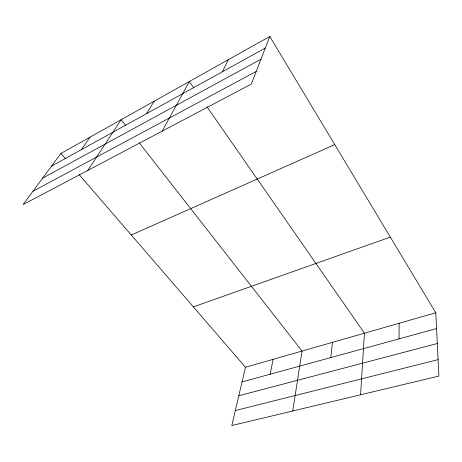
<?xml version="1.0" encoding="UTF-8"?>
<svg xmlns="http://www.w3.org/2000/svg" width="462" height="462" viewBox="0 0 462 462"><rect width="100%" height="100%" fill="white"/><g stroke="black" fill="none" stroke-linecap="round" stroke-linejoin="round"><path stroke-width="0.69" d="M399.006 338.877L399.151 323.261M360.562 394.791L364.449 333.194L206.901 106.687M330.78 357.594L332.473 342.348M292.752 410.984L302.061 351.051L139.27 142.874M270.178 374.22L273.1 359.338M79.181 174.659L245.489 367.244L231.797 425.531L438.9 376.091L435.799 312.774L269.779 36.469L60.88 153.465L23.1 204.585L251.305 84.084L269.779 36.469M222.493 71.702L228.164 59.771M162.185 131.144L189.38 81.497L193.861 87.942M146.668 113.583L154.175 101.213M87.832 170.403L121.154 119.71L125.572 125.358M81.272 149.705L90.107 137.093M51.507 166.147L265.28 48.071M42.608 178.182L260.955 59.205M32.964 191.233L256.214 71.425M131.289 235.002L334.765 144.618M193.364 306.883L390.326 237.098M245.489 367.244L435.799 312.774M242.036 381.941L436.573 328.569M238.79 395.749L437.3 343.509M235.314 410.556L438.091 359.65M60.88 153.465L65.569 158.899"/></g></svg>
